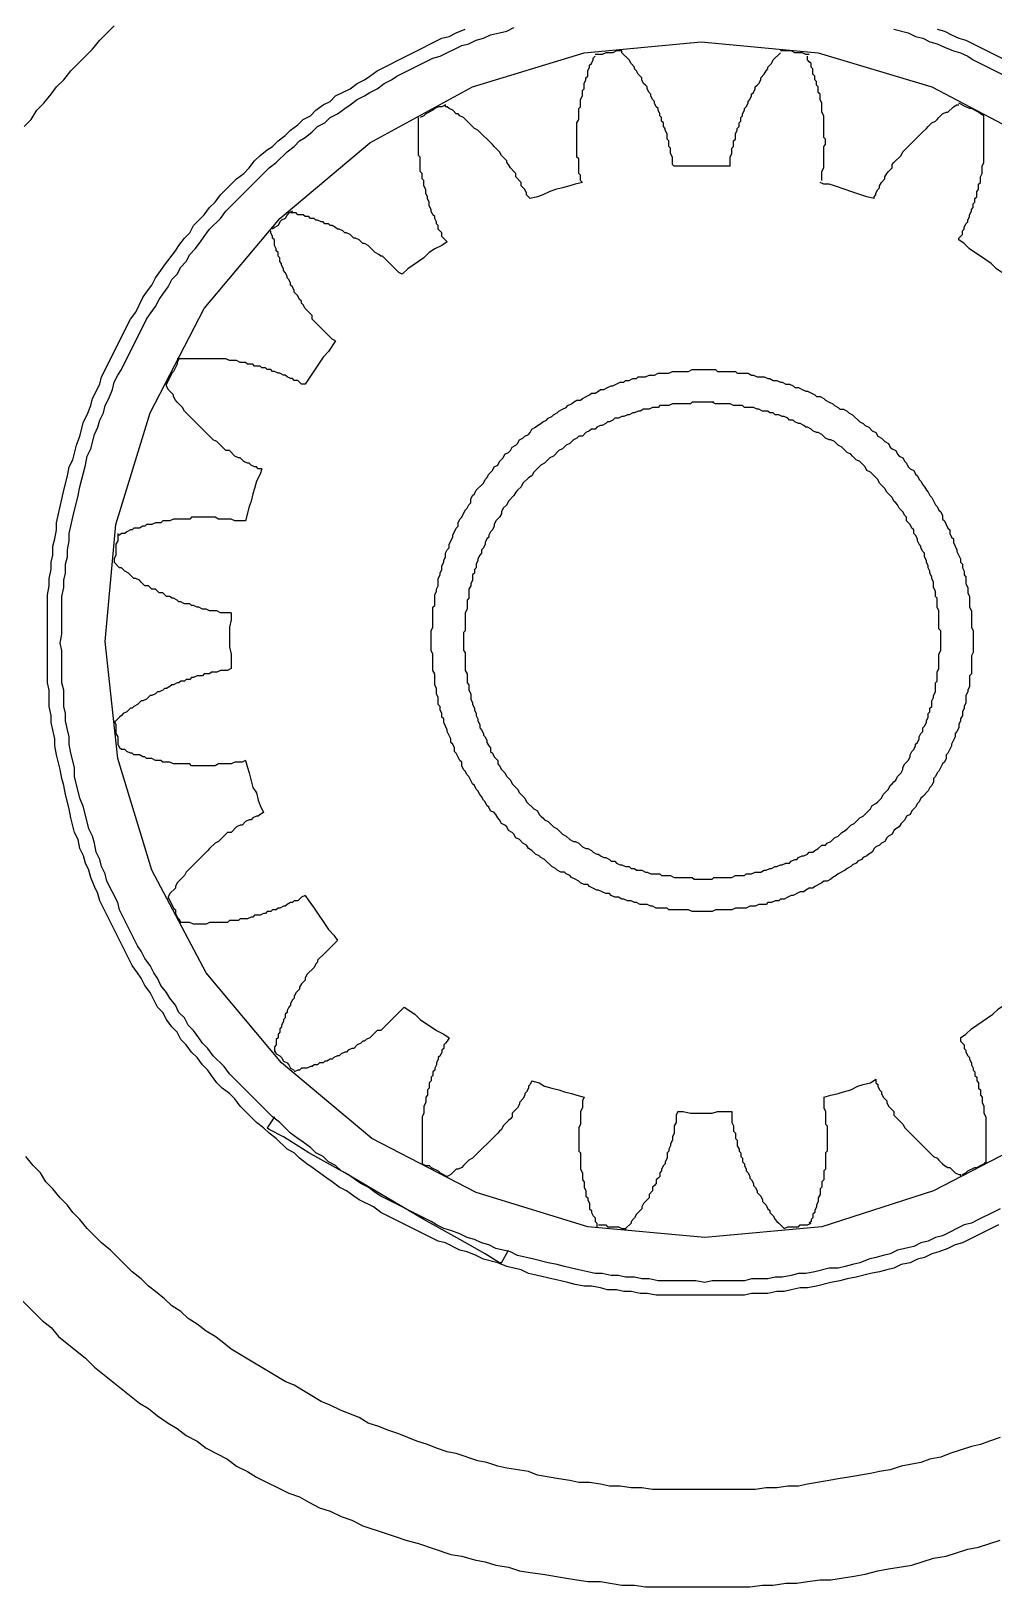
# Model space of a CAD drawing. Header units: inches. Extents: x 0 to 11, y 0.3 to 17.
# Drawn here: x 3.325 to 3.77, y 6.133 to 6.852 of the extents above; entities that cross this region are included whole.
import ezdxf

# ---------------------------------------------------------------- set-up
doc = ezdxf.new("R2010")
doc.units = ezdxf.units.IN
doc.header["$MEASUREMENT"] = 0
doc.layers.add('Layer 1', color=7, linetype='Continuous')

msp = doc.modelspace()

# ---------------------------------------------------------------- linework, layer by layer
at = {"layer": 'Layer 1', "color": 7, "lineweight": 25, "true_color": 0xffffff}
for points in [[(3.32167, 6.80834), (3.325, 6.81167), (3.3275, 6.81584), (3.33083, 6.81917), (3.33417, 6.82334), (3.33667, 6.82666), (3.34, 6.83), (3.34334, 6.83416), (3.35333, 6.84417), (3.35667, 6.84833), (3.36334, 6.85499)], [(3.7725, 6.29999), (3.75583, 6.29167), (3.7525, 6.29084), (3.74917, 6.28917), (3.745, 6.2875), (3.74167, 6.28666), (3.73834, 6.28499), (3.735, 6.28417), (3.73167, 6.2825), (3.7275, 6.28167), (3.72417, 6.28), (3.72083, 6.27916), (3.7175, 6.27833), (3.71333, 6.27751), (3.70667, 6.27584), (3.7025, 6.275), (3.69916, 6.27417), (3.695, 6.27333), (3.68833, 6.27166), (3.68416, 6.27083), (3.68083, 6.27083), (3.67667, 6.27001), (3.67333, 6.26917), (3.67, 6.26917), (3.66583, 6.26834), (3.65833, 6.26834), (3.655, 6.2675), (3.61417, 6.2675), (3.61, 6.26834), (3.60667, 6.26834), (3.6025, 6.26917), (3.59917, 6.26917), (3.59583, 6.27001), (3.59167, 6.27001), (3.58833, 6.27083), (3.58417, 6.27166), (3.58083, 6.27166), (3.57667, 6.2725), (3.57333, 6.27333), (3.57, 6.27417), (3.56584, 6.275), (3.55916, 6.27667), (3.555, 6.27751), (3.55167, 6.27916), (3.54833, 6.28), (3.545, 6.28083), (3.54083, 6.2825), (3.53417, 6.28417), (3.53084, 6.28583), (3.52667, 6.2875), (3.52334, 6.28833), (3.51667, 6.29167), (3.51333, 6.29249), (3.48667, 6.30583), (3.48333, 6.30834), (3.47666, 6.31167), (3.47417, 6.31333), (3.47083, 6.31584), (3.4675, 6.3175), (3.46417, 6.32), (3.46167, 6.32167), (3.455, 6.32666), (3.4525, 6.32833), (3.44916, 6.33084), (3.44667, 6.33333), (3.44333, 6.335), (3.43833, 6.34001), (3.435, 6.3425), (3.4325, 6.345), (3.42917, 6.34749), (3.42166, 6.35499), (3.41917, 6.35833), (3.41667, 6.36084), (3.41333, 6.36334), (3.41083, 6.36583), (3.40833, 6.36917), (3.40666, 6.37166), (3.40417, 6.37417), (3.40167, 6.3775), (3.39917, 6.38), (3.39667, 6.38333), (3.39417, 6.38584), (3.3925, 6.38916), (3.39, 6.39167), (3.3875, 6.39501), (3.38583, 6.39833), (3.38333, 6.40084), (3.38, 6.4075), (3.3775, 6.41083), (3.37583, 6.41417), (3.37417, 6.41667), (3.37166, 6.42), (3.35667, 6.45001), (3.35583, 6.45333), (3.35417, 6.45667), (3.3525, 6.46083), (3.35166, 6.46417), (3.35, 6.4675), (3.34917, 6.47084), (3.3475, 6.47416), (3.34667, 6.47834), (3.345, 6.48166), (3.34334, 6.48834), (3.3425, 6.4925), (3.34083, 6.49917), (3.34, 6.50334), (3.33917, 6.50667), (3.33833, 6.51084), (3.33667, 6.5175), (3.33584, 6.52166), (3.33584, 6.525), (3.335, 6.52916), (3.33417, 6.5325), (3.33417, 6.53583), (3.33333, 6.54), (3.33333, 6.5475), (3.3325, 6.55084), (3.3325, 6.59166), (3.33333, 6.59584), (3.33333, 6.59916), (3.33417, 6.60334), (3.33417, 6.60666), (3.335, 6.61), (3.335, 6.61416), (3.33584, 6.6175), (3.33667, 6.62166), (3.33667, 6.625), (3.3375, 6.62916), (3.33917, 6.63584), (3.34, 6.64), (3.34167, 6.64666), (3.3425, 6.65084), (3.34416, 6.65416), (3.34583, 6.66083), (3.3475, 6.665), (3.34917, 6.67167), (3.35083, 6.67499), (3.3525, 6.67917), (3.35333, 6.6825), (3.35667, 6.68917), (3.3575, 6.6925), (3.37084, 6.71917), (3.37333, 6.72249), (3.37667, 6.72917), (3.37834, 6.73166), (3.38083, 6.735), (3.3825, 6.73834), (3.385, 6.74167), (3.38666, 6.74417), (3.39167, 6.75083), (3.39333, 6.75334), (3.39583, 6.75667), (3.39834, 6.75917), (3.4, 6.76251), (3.405, 6.7675), (3.4075, 6.77083), (3.41, 6.77333), (3.4125, 6.77667), (3.42, 6.78417), (3.42333, 6.78666), (3.42584, 6.78917), (3.42833, 6.79249), (3.43083, 6.795), (3.43416, 6.7975), (3.43667, 6.79917), (3.43917, 6.80166), (3.4425, 6.80417), (3.445, 6.80667), (3.44833, 6.80916), (3.45083, 6.81167), (3.45417, 6.81333), (3.45667, 6.81584), (3.46, 6.81833), (3.46333, 6.82), (3.46583, 6.8225), (3.4725, 6.82583), (3.47583, 6.82833), (3.47917, 6.83), (3.48167, 6.83167), (3.485, 6.83416), (3.515, 6.84916), (3.51833, 6.85), (3.52167, 6.85167), (3.52583, 6.85334)], [(3.77334, 6.3075), (3.77, 6.30583), (3.76333, 6.3025), (3.76, 6.30084), (3.75667, 6.29999), (3.74666, 6.295), (3.74333, 6.29416), (3.74, 6.29249), (3.73667, 6.29167), (3.73333, 6.29), (3.72917, 6.28917), (3.72583, 6.28833), (3.7225, 6.28666), (3.71916, 6.28583), (3.71583, 6.28499), (3.7125, 6.28417), (3.70833, 6.2825), (3.705, 6.28167), (3.70167, 6.28083), (3.69833, 6.28), (3.69417, 6.28), (3.6875, 6.27833), (3.68334, 6.27751), (3.68, 6.27751), (3.67667, 6.27667), (3.6725, 6.27584), (3.66917, 6.27584), (3.66583, 6.275), (3.65833, 6.275), (3.655, 6.27417), (3.64, 6.27417), (3.63666, 6.27333), (3.6325, 6.27417), (3.615, 6.27417), (3.61083, 6.275), (3.6075, 6.275), (3.60417, 6.27584), (3.6, 6.27584), (3.59667, 6.27667), (3.59334, 6.27667), (3.58917, 6.27751), (3.58584, 6.27751), (3.5825, 6.27833), (3.57834, 6.27916), (3.575, 6.28), (3.57167, 6.28083), (3.56833, 6.28167), (3.56417, 6.2825), (3.5575, 6.28417), (3.55417, 6.28499), (3.55, 6.28583), (3.54666, 6.2875), (3.54, 6.28917), (3.53667, 6.29084), (3.53333, 6.29167), (3.53, 6.29333), (3.52667, 6.29416), (3.52334, 6.29583), (3.51917, 6.2975), (3.51584, 6.29834), (3.5125, 6.29999), (3.51, 6.30166), (3.48667, 6.31333), (3.48416, 6.315), (3.48083, 6.3175), (3.4775, 6.31917), (3.475, 6.32083), (3.47167, 6.32334), (3.46834, 6.32501), (3.46583, 6.3275), (3.4625, 6.32917), (3.46, 6.33167), (3.45667, 6.33333), (3.45417, 6.33583), (3.45083, 6.33834), (3.44833, 6.34001), (3.445, 6.3425), (3.44, 6.34749), (3.43667, 6.35), (3.41667, 6.37), (3.41416, 6.37333), (3.40917, 6.37834), (3.40666, 6.38167), (3.40417, 6.38417), (3.4025, 6.38666), (3.4, 6.39), (3.3975, 6.3925), (3.39583, 6.39583), (3.39333, 6.39833), (3.39167, 6.40167), (3.38917, 6.405), (3.3875, 6.4075), (3.385, 6.41083), (3.38333, 6.41417), (3.38167, 6.41667), (3.38, 6.42), (3.3775, 6.42334), (3.37583, 6.42666), (3.37417, 6.42917), (3.36583, 6.44583), (3.365, 6.44916), (3.36, 6.45916), (3.35916, 6.4625), (3.3575, 6.46583), (3.35667, 6.46917), (3.355, 6.47249), (3.35417, 6.47667), (3.35333, 6.47999), (3.35166, 6.48333), (3.34917, 6.49333), (3.3475, 6.4975), (3.345, 6.5075), (3.345, 6.51166), (3.34334, 6.51834), (3.3425, 6.5225), (3.3425, 6.52584), (3.34167, 6.52916), (3.34083, 6.53334), (3.34083, 6.53666), (3.34, 6.54), (3.34, 6.5475), (3.33917, 6.55084), (3.33917, 6.56584), (3.33833, 6.56917), (3.33917, 6.57334), (3.33917, 6.59083), (3.34, 6.595), (3.34, 6.59833), (3.34083, 6.60167), (3.34083, 6.60583), (3.34167, 6.60917), (3.34167, 6.61249), (3.3425, 6.61667), (3.3425, 6.62), (3.34334, 6.62333), (3.34416, 6.6275), (3.34667, 6.63751), (3.3475, 6.64167), (3.35, 6.65167), (3.35083, 6.65583), (3.3525, 6.65917), (3.35417, 6.66584), (3.35583, 6.66916), (3.35667, 6.6725), (3.35833, 6.67584), (3.35916, 6.67917), (3.36083, 6.6825), (3.3625, 6.68667), (3.36334, 6.69), (3.365, 6.69333), (3.36667, 6.69583), (3.37834, 6.71917), (3.38, 6.72167), (3.3825, 6.725), (3.38417, 6.72834), (3.38583, 6.73083), (3.38833, 6.73417), (3.39, 6.73749), (3.3925, 6.74), (3.39417, 6.74333), (3.39667, 6.74584), (3.39834, 6.74917), (3.40083, 6.75167), (3.40333, 6.755), (3.405, 6.7575), (3.4075, 6.76084), (3.4125, 6.76583), (3.415, 6.76917), (3.435, 6.78917), (3.43833, 6.79167), (3.44333, 6.79667), (3.44667, 6.79917), (3.44916, 6.80166), (3.45167, 6.80333), (3.455, 6.80583), (3.4575, 6.80834), (3.46084, 6.81), (3.46333, 6.8125), (3.46667, 6.81417), (3.47, 6.81666), (3.4725, 6.81833), (3.47583, 6.82083), (3.47917, 6.8225), (3.48167, 6.82416), (3.485, 6.82583), (3.48834, 6.82833), (3.49167, 6.83), (3.49417, 6.83167), (3.51083, 6.84001), (3.51417, 6.84083), (3.52417, 6.84584), (3.5275, 6.84667), (3.53084, 6.84833), (3.53417, 6.84916), (3.5375, 6.85083), (3.54167, 6.85167), (3.545, 6.8525), (3.54833, 6.85417)], [(3.35916, 6.57), (3.36417, 6.62417), (3.38, 6.67584), (3.405, 6.72416), (3.44, 6.76583), (3.48167, 6.80084), (3.52917, 6.82666), (3.58083, 6.8425), (3.635, 6.84749), (3.68917, 6.8425), (3.74167, 6.82666), (3.78916, 6.80166)], [(3.72417, 6.85334), (3.73083, 6.85167), (3.73416, 6.85), (3.7375, 6.84916), (3.74083, 6.84749), (3.74417, 6.84667), (3.7475, 6.845), (3.75167, 6.84333), (3.755, 6.8425), (3.75833, 6.84083), (3.76083, 6.83917), (3.76417, 6.8375), (3.78417, 6.8275)], [(3.74417, 6.85334), (3.7475, 6.8525), (3.75083, 6.85083), (3.75416, 6.84916), (3.7575, 6.84833), (3.77417, 6.84001)], [(3.58, 6.7825), (3.57917, 6.78334), (3.57917, 6.78583), (3.57834, 6.78666), (3.57834, 6.79333), (3.5775, 6.79416), (3.5775, 6.81), (3.57834, 6.81167), (3.57834, 6.81666), (3.57917, 6.8175), (3.57917, 6.82083), (3.58, 6.8225), (3.58, 6.82501), (3.58083, 6.82583), (3.58083, 6.82833), (3.58167, 6.83), (3.58167, 6.83084), (3.5825, 6.83167), (3.5825, 6.83416), (3.58333, 6.83583), (3.58333, 6.83667), (3.58417, 6.8375), (3.585, 6.83917), (3.585, 6.84001), (3.58584, 6.84083)], [(3.59833, 6.84333), (3.59583, 6.84333), (3.59416, 6.8425), (3.59083, 6.8425), (3.58917, 6.84166), (3.58584, 6.84166)], [(3.6225, 6.79), (3.62166, 6.79084), (3.62166, 6.79416), (3.62084, 6.79583), (3.62084, 6.79834), (3.62, 6.79917), (3.62, 6.80166), (3.61917, 6.8025), (3.61917, 6.805), (3.61833, 6.80667), (3.61833, 6.8075), (3.6175, 6.80834), (3.6175, 6.81), (3.61667, 6.81083), (3.61667, 6.8125), (3.61583, 6.81333), (3.61583, 6.81417), (3.615, 6.81584), (3.615, 6.81666), (3.61417, 6.8175), (3.61334, 6.81917), (3.61334, 6.82), (3.6125, 6.82083), (3.61167, 6.8225), (3.61167, 6.82334), (3.61083, 6.82416), (3.61, 6.82583), (3.61, 6.82666), (3.60916, 6.8275), (3.60833, 6.82833), (3.6075, 6.83), (3.6075, 6.83084), (3.60583, 6.83251), (3.605, 6.83416), (3.60417, 6.835), (3.60417, 6.83583), (3.6025, 6.8375), (3.60166, 6.83917), (3.59833, 6.8425), (3.59833, 6.84333)], [(3.64834, 6.79), (3.64834, 6.79416), (3.64917, 6.79583), (3.64917, 6.79834), (3.65, 6.79917), (3.65, 6.80166), (3.65083, 6.8025), (3.65083, 6.805), (3.65167, 6.80667), (3.65167, 6.8075), (3.6525, 6.80834), (3.6525, 6.81), (3.65333, 6.81083), (3.65333, 6.8125), (3.65417, 6.81333), (3.65417, 6.81417), (3.655, 6.81584), (3.655, 6.81666), (3.65584, 6.8175), (3.65666, 6.81917), (3.65666, 6.82), (3.6575, 6.82083), (3.65833, 6.8225), (3.65833, 6.82334), (3.65917, 6.82416), (3.66, 6.82583), (3.66, 6.82666), (3.66083, 6.8275), (3.66167, 6.82833), (3.6625, 6.83), (3.6625, 6.83084), (3.66416, 6.83251), (3.665, 6.83416), (3.66583, 6.835), (3.66583, 6.83583), (3.6675, 6.8375), (3.66833, 6.83917), (3.67166, 6.8425)], [(3.685, 6.84166), (3.68334, 6.84166), (3.68167, 6.8425), (3.67833, 6.8425), (3.67667, 6.84333), (3.67166, 6.84333)], [(3.69084, 6.78334), (3.69084, 6.7875), (3.69166, 6.78917), (3.69166, 6.79917), (3.6925, 6.79999), (3.6925, 6.8025), (3.69166, 6.80333), (3.69166, 6.81333), (3.69084, 6.815), (3.69084, 6.81917), (3.69, 6.82083), (3.69, 6.82334), (3.68917, 6.82416), (3.68917, 6.82666), (3.68833, 6.8275), (3.68833, 6.82917), (3.6875, 6.83), (3.6875, 6.83167), (3.68667, 6.83251), (3.68667, 6.835), (3.68583, 6.83583), (3.68583, 6.8375), (3.685, 6.83834), (3.68416, 6.83917), (3.68416, 6.84083)], [(3.76584, 6.81333), (3.76417, 6.81417), (3.76333, 6.815), (3.76, 6.81666), (3.75917, 6.81666), (3.7575, 6.8175), (3.75416, 6.81917)], [(3.5175, 6.755), (3.515, 6.7575), (3.515, 6.75917), (3.51333, 6.76084), (3.51333, 6.76251), (3.5125, 6.76333), (3.5125, 6.76416), (3.51166, 6.76583), (3.51166, 6.76667), (3.51083, 6.7675), (3.51, 6.76917), (3.51, 6.77001), (3.50917, 6.77166), (3.50917, 6.77333), (3.50833, 6.775), (3.50833, 6.77584), (3.5075, 6.77751), (3.5075, 6.77916), (3.50667, 6.78083), (3.50667, 6.78334), (3.50583, 6.78417), (3.50583, 6.78666), (3.505, 6.7875), (3.505, 6.79416), (3.50416, 6.795), (3.50416, 6.8125)], [(3.51667, 6.81833), (3.515, 6.8175), (3.51333, 6.8175), (3.51166, 6.81666), (3.51083, 6.81584), (3.5075, 6.81417), (3.50667, 6.81333), (3.505, 6.8125)], [(3.55583, 6.775), (3.55417, 6.77667), (3.55417, 6.77751), (3.55333, 6.77916), (3.55167, 6.78083), (3.55167, 6.7825), (3.54917, 6.78499), (3.54917, 6.78666), (3.54833, 6.7875), (3.54666, 6.78917), (3.54583, 6.79084), (3.545, 6.79167), (3.545, 6.79249), (3.5425, 6.795), (3.54167, 6.79667), (3.53916, 6.79917), (3.53833, 6.79999), (3.53166, 6.80667), (3.53, 6.8075), (3.52917, 6.80834), (3.525, 6.8125), (3.52334, 6.81333), (3.5225, 6.81417), (3.52167, 6.81417), (3.52, 6.81584), (3.51833, 6.81666), (3.5175, 6.8175), (3.51667, 6.8175), (3.51667, 6.81833)], [(3.715, 6.775), (3.715, 6.77584), (3.71583, 6.77667), (3.71583, 6.77751), (3.71667, 6.77916), (3.7175, 6.78), (3.7175, 6.78083), (3.71834, 6.7825), (3.72, 6.78417), (3.72, 6.78499), (3.72083, 6.78666), (3.72167, 6.7875), (3.72333, 6.78917), (3.72333, 6.79084), (3.72417, 6.79167), (3.7275, 6.795), (3.72833, 6.79667), (3.73083, 6.79917), (3.73167, 6.79999), (3.73667, 6.805), (3.7375, 6.80583), (3.73917, 6.8075), (3.74, 6.80834), (3.74167, 6.81), (3.74333, 6.81083), (3.74417, 6.81167), (3.745, 6.8125), (3.74666, 6.81417), (3.74833, 6.815), (3.74917, 6.815), (3.75167, 6.8175), (3.75334, 6.81833), (3.75416, 6.81833)], [(3.75416, 6.75583), (3.75416, 6.75667), (3.755, 6.7575), (3.75583, 6.75833), (3.75583, 6.76), (3.75667, 6.76084), (3.75667, 6.76166), (3.7575, 6.76333), (3.75833, 6.76416), (3.75833, 6.765), (3.75917, 6.76667), (3.75917, 6.7675), (3.76, 6.76917), (3.76, 6.77001), (3.76083, 6.77083), (3.76083, 6.7725), (3.76166, 6.77333), (3.76166, 6.775), (3.7625, 6.77584), (3.7625, 6.77833), (3.76333, 6.77916), (3.76333, 6.78167), (3.76417, 6.7825), (3.76417, 6.78499), (3.765, 6.78666), (3.765, 6.79), (3.76584, 6.79167), (3.76584, 6.81333)], [(3.64834, 6.79), (3.6225, 6.79)], [(3.58, 6.7825), (3.57667, 6.78167), (3.57416, 6.78083), (3.57083, 6.78), (3.5675, 6.77916), (3.565, 6.77833), (3.56167, 6.77667), (3.55916, 6.77584), (3.55583, 6.775)], [(3.715, 6.775), (3.71167, 6.77584), (3.70417, 6.77833), (3.70167, 6.77916), (3.69667, 6.78083), (3.69417, 6.78167), (3.69166, 6.78167), (3.69, 6.7825)], [(3.44583, 6.76917), (3.44417, 6.76834), (3.44333, 6.7675), (3.4425, 6.76583), (3.44084, 6.765), (3.44, 6.76416), (3.43917, 6.76251), (3.4375, 6.76166), (3.43667, 6.76084)], [(3.49666, 6.74), (3.495, 6.74083), (3.49083, 6.745), (3.49, 6.74584), (3.4875, 6.74833), (3.48667, 6.74833), (3.48583, 6.74917), (3.48416, 6.75), (3.48083, 6.75334), (3.47917, 6.75416), (3.47833, 6.75416), (3.47666, 6.75583), (3.475, 6.75667), (3.47417, 6.75667), (3.4725, 6.75833), (3.47083, 6.75917), (3.47, 6.75917), (3.46916, 6.76), (3.4675, 6.76084), (3.46667, 6.76084), (3.46583, 6.76166), (3.46417, 6.76251), (3.46333, 6.76251), (3.4625, 6.76333), (3.46084, 6.76333), (3.46, 6.76416), (3.45917, 6.76416), (3.4575, 6.765), (3.45667, 6.765), (3.45583, 6.76583), (3.45417, 6.76583), (3.45334, 6.76667), (3.45167, 6.76667), (3.45083, 6.7675), (3.44833, 6.7675), (3.4475, 6.76834), (3.445, 6.76834)], [(3.46583, 6.70916), (3.46417, 6.71), (3.45667, 6.7175), (3.45583, 6.71833), (3.455, 6.71917), (3.455, 6.72084), (3.45167, 6.72416), (3.45083, 6.72583), (3.45, 6.72667), (3.45, 6.7275), (3.44916, 6.72834), (3.44833, 6.72999), (3.44667, 6.73166), (3.44667, 6.7325), (3.44583, 6.73417), (3.445, 6.735), (3.445, 6.73584), (3.44417, 6.73749), (3.44333, 6.73834), (3.44333, 6.73916), (3.4425, 6.74083), (3.44166, 6.74167), (3.44166, 6.7425), (3.44084, 6.74417), (3.44084, 6.745), (3.44, 6.74584), (3.44, 6.7475), (3.43917, 6.74833), (3.43917, 6.75), (3.43833, 6.75083), (3.43833, 6.75167), (3.4375, 6.75334), (3.4375, 6.75583), (3.43667, 6.75667), (3.43667, 6.7575), (3.43583, 6.75917), (3.43583, 6.76)], [(3.5175, 6.755), (3.515, 6.75334), (3.51166, 6.75167), (3.50917, 6.75), (3.50667, 6.7475), (3.49917, 6.7425), (3.49666, 6.74)], [(3.77417, 6.74083), (3.77167, 6.7425), (3.76917, 6.745), (3.76667, 6.74666), (3.75917, 6.75167), (3.75667, 6.75416), (3.75416, 6.75583)], [(3.46583, 6.70916), (3.4625, 6.70417), (3.46, 6.70166), (3.45167, 6.68917)], [(3.39333, 6.70083), (3.3925, 6.69916), (3.3925, 6.69834), (3.39084, 6.695), (3.39, 6.69417), (3.3875, 6.68917)], [(3.45167, 6.68917), (3.45, 6.68917), (3.44833, 6.69084), (3.44667, 6.69084), (3.44583, 6.69166), (3.445, 6.69166), (3.44333, 6.6925), (3.4425, 6.69333), (3.44166, 6.69333), (3.44, 6.69417), (3.43917, 6.69417), (3.4375, 6.695), (3.43667, 6.695), (3.43583, 6.69583), (3.43416, 6.69583), (3.43334, 6.69667), (3.43167, 6.69667), (3.43083, 6.6975), (3.42833, 6.6975), (3.4275, 6.69834), (3.425, 6.69834), (3.42417, 6.69916), (3.42166, 6.69916), (3.42, 6.70001), (3.41667, 6.70001), (3.415, 6.70083), (3.3925, 6.70083)], [(3.43167, 6.65), (3.43, 6.65), (3.42917, 6.65084), (3.42833, 6.65084), (3.42667, 6.65167), (3.42584, 6.65251), (3.425, 6.65251), (3.42333, 6.65333), (3.42166, 6.655), (3.42083, 6.655), (3.41917, 6.65583), (3.41667, 6.65834), (3.415, 6.65834), (3.41083, 6.6625), (3.40917, 6.66333), (3.39667, 6.67584), (3.39583, 6.67666), (3.395, 6.67833), (3.3925, 6.68083), (3.39167, 6.68167), (3.39084, 6.68334), (3.39084, 6.68416), (3.38833, 6.68667), (3.3875, 6.68833), (3.3875, 6.68917)], [(3.64167, 6.69583), (3.6425, 6.695), (3.65083, 6.695), (3.65167, 6.69417), (3.65666, 6.69417), (3.65833, 6.69333), (3.65917, 6.69333), (3.66083, 6.6925), (3.66416, 6.6925), (3.66583, 6.69166), (3.66667, 6.69166), (3.66833, 6.69084), (3.67, 6.69084), (3.67166, 6.69), (3.6725, 6.69), (3.67417, 6.68917), (3.67584, 6.68917), (3.6775, 6.68833), (3.67833, 6.6875), (3.68, 6.6875), (3.68167, 6.68667), (3.68334, 6.68583), (3.68416, 6.68583), (3.6875, 6.68416), (3.68833, 6.68334), (3.69, 6.68334), (3.69166, 6.6825), (3.6925, 6.68167), (3.69417, 6.68083), (3.69583, 6.68), (3.69667, 6.67917), (3.69833, 6.67833), (3.69916, 6.6775), (3.70083, 6.6775), (3.7025, 6.67666), (3.70334, 6.67584), (3.705, 6.67499), (3.70833, 6.67167), (3.71, 6.67083), (3.71084, 6.67), (3.7125, 6.66916), (3.71417, 6.66749), (3.71583, 6.66667), (3.71667, 6.665), (3.71834, 6.66417), (3.72, 6.6625), (3.72167, 6.66166), (3.7225, 6.65999), (3.72333, 6.65917), (3.725, 6.65834), (3.72583, 6.65667), (3.72666, 6.65583), (3.72833, 6.655), (3.72917, 6.65333), (3.73, 6.65251), (3.73083, 6.65084), (3.73167, 6.65), (3.73333, 6.64917), (3.73416, 6.6475), (3.735, 6.64666), (3.73583, 6.64501), (3.73667, 6.64417), (3.7375, 6.6425), (3.73834, 6.64167), (3.73917, 6.64), (3.74, 6.63916), (3.74083, 6.63751), (3.74167, 6.63666), (3.74333, 6.63333), (3.74417, 6.6325), (3.745, 6.63083), (3.74584, 6.63), (3.74666, 6.62834), (3.74666, 6.62667), (3.7475, 6.62583), (3.74917, 6.6225), (3.75, 6.62166), (3.75, 6.62), (3.75083, 6.61833), (3.75167, 6.6175), (3.75167, 6.61583), (3.75334, 6.61249), (3.75334, 6.61167), (3.755, 6.60833), (3.755, 6.60666), (3.75583, 6.60583), (3.75583, 6.60417), (3.75667, 6.6025), (3.75667, 6.60083), (3.7575, 6.6), (3.7575, 6.59667), (3.75833, 6.595), (3.75833, 6.5925), (3.75917, 6.59083), (3.75917, 6.58583), (3.76, 6.58416), (3.76, 6.57666), (3.76083, 6.57501), (3.76083, 6.565), (3.76, 6.56333), (3.76, 6.555), (3.75917, 6.55417), (3.75917, 6.54917), (3.75833, 6.5475), (3.75833, 6.54667), (3.7575, 6.545), (3.7575, 6.54167), (3.75667, 6.54), (3.75667, 6.53917), (3.75583, 6.5375), (3.75583, 6.53583), (3.755, 6.53417), (3.755, 6.53334), (3.75416, 6.53167), (3.75416, 6.53), (3.75334, 6.52833), (3.7525, 6.52751), (3.7525, 6.52584), (3.75083, 6.5225), (3.75083, 6.52166), (3.74917, 6.51834), (3.74833, 6.5175), (3.74833, 6.51583), (3.7475, 6.51416), (3.74666, 6.51333), (3.745, 6.51), (3.74417, 6.50917), (3.74333, 6.5075), (3.7425, 6.50667), (3.7425, 6.505), (3.74167, 6.50334), (3.74083, 6.5025), (3.74, 6.50083), (3.7375, 6.49833), (3.73667, 6.4975), (3.73583, 6.49584), (3.735, 6.495), (3.73416, 6.49333), (3.7325, 6.49167), (3.73167, 6.49), (3.73, 6.48916), (3.72917, 6.48749), (3.7275, 6.48584), (3.72666, 6.48417), (3.725, 6.48333), (3.72417, 6.4825), (3.72333, 6.48083), (3.72167, 6.47999), (3.72083, 6.47917), (3.72, 6.4775), (3.71834, 6.47667), (3.7175, 6.47583), (3.71583, 6.475), (3.715, 6.47416), (3.71417, 6.47249), (3.7125, 6.47167), (3.71167, 6.47084), (3.71, 6.47), (3.70917, 6.46917), (3.7075, 6.46833), (3.70667, 6.4675), (3.705, 6.46666), (3.70417, 6.46583), (3.7025, 6.46501), (3.70167, 6.46417), (3.69833, 6.4625), (3.6975, 6.46167), (3.69583, 6.46083), (3.695, 6.46), (3.69333, 6.45916), (3.69166, 6.45916), (3.69084, 6.45833), (3.6875, 6.45667), (3.68667, 6.45584), (3.685, 6.45584), (3.68334, 6.455), (3.6825, 6.45417), (3.68083, 6.45417), (3.67917, 6.45333), (3.6775, 6.4525), (3.67667, 6.4525), (3.675, 6.45166), (3.67333, 6.45083), (3.67166, 6.45083), (3.67083, 6.45001), (3.66917, 6.45001), (3.6675, 6.44916), (3.66583, 6.44916), (3.665, 6.44834), (3.66167, 6.44834), (3.66, 6.4475), (3.6575, 6.4475), (3.65584, 6.44667), (3.65083, 6.44667), (3.64917, 6.44583), (3.64167, 6.44583), (3.64, 6.445), (3.63083, 6.445), (3.62916, 6.44583), (3.62, 6.44583), (3.61917, 6.44667), (3.61417, 6.44667), (3.6125, 6.4475), (3.61167, 6.4475), (3.61, 6.44834), (3.60667, 6.44834), (3.605, 6.44916), (3.60417, 6.44916), (3.6025, 6.45001), (3.60083, 6.45001), (3.59917, 6.45083), (3.59833, 6.45083), (3.59667, 6.45166), (3.595, 6.45166), (3.59334, 6.4525), (3.5925, 6.45333), (3.59083, 6.45333), (3.5875, 6.455), (3.58667, 6.455), (3.58333, 6.45667), (3.5825, 6.45751), (3.58083, 6.45751), (3.57917, 6.45833), (3.57834, 6.45916), (3.57667, 6.46), (3.575, 6.46083), (3.57416, 6.46167), (3.5725, 6.4625), (3.57167, 6.46334), (3.57, 6.46334), (3.56833, 6.46417), (3.5675, 6.46501), (3.56584, 6.46583), (3.5625, 6.46917), (3.56083, 6.47), (3.56, 6.47084), (3.55834, 6.47167), (3.55667, 6.47333), (3.555, 6.47416), (3.55417, 6.47583), (3.5525, 6.47667), (3.55084, 6.47834), (3.54917, 6.47917), (3.54833, 6.48083), (3.5475, 6.48166), (3.54583, 6.4825), (3.545, 6.48417), (3.54417, 6.485), (3.5425, 6.48584), (3.54167, 6.48749), (3.54083, 6.48834), (3.54, 6.49), (3.53916, 6.49083), (3.5375, 6.49167), (3.53667, 6.49333), (3.53583, 6.49417), (3.535, 6.49584), (3.53417, 6.49666), (3.53333, 6.49833), (3.5325, 6.49917), (3.53166, 6.50083), (3.53084, 6.50167), (3.53, 6.50334), (3.52917, 6.50416), (3.5275, 6.5075), (3.52667, 6.50833), (3.52583, 6.51), (3.525, 6.51084), (3.52417, 6.51251), (3.52417, 6.51416), (3.52334, 6.515), (3.52167, 6.51834), (3.52083, 6.51917), (3.52083, 6.52083), (3.52, 6.5225), (3.51917, 6.52333), (3.51917, 6.525), (3.5175, 6.52833), (3.5175, 6.52916), (3.51584, 6.5325), (3.51584, 6.53417), (3.515, 6.53499), (3.515, 6.53666), (3.51417, 6.53833), (3.51417, 6.54), (3.51333, 6.54084), (3.51333, 6.54416), (3.5125, 6.54583), (3.5125, 6.54834), (3.51166, 6.54999), (3.51166, 6.555), (3.51083, 6.55667), (3.51083, 6.56417), (3.51, 6.56584), (3.51, 6.57501), (3.51083, 6.57666), (3.51083, 6.58583), (3.51166, 6.58667), (3.51166, 6.59166), (3.5125, 6.59333), (3.5125, 6.59417), (3.51333, 6.59584), (3.51333, 6.59916), (3.51417, 6.60083), (3.51417, 6.60167), (3.515, 6.60334), (3.515, 6.60499), (3.51584, 6.60666), (3.51584, 6.6075), (3.51667, 6.60917), (3.51667, 6.61084), (3.5175, 6.61249), (3.51833, 6.61334), (3.51833, 6.615), (3.52, 6.61833), (3.52, 6.61917), (3.52167, 6.6225), (3.5225, 6.62333), (3.5225, 6.625), (3.52334, 6.62667), (3.52417, 6.6275), (3.52583, 6.63083), (3.52667, 6.63167), (3.5275, 6.63333), (3.52833, 6.63417), (3.52833, 6.63584), (3.52917, 6.63751), (3.53, 6.63833), (3.53084, 6.64), (3.53417, 6.64334), (3.535, 6.64501), (3.53583, 6.64583), (3.53667, 6.6475), (3.53833, 6.64917), (3.53916, 6.65084), (3.54083, 6.65167), (3.54167, 6.65333), (3.54333, 6.655), (3.54417, 6.65667), (3.54583, 6.6575), (3.54666, 6.65834), (3.5475, 6.65999), (3.54917, 6.66083), (3.55, 6.66166), (3.55084, 6.66333), (3.5525, 6.66417), (3.55333, 6.665), (3.555, 6.66584), (3.55583, 6.66667), (3.55667, 6.66833), (3.55834, 6.66916), (3.55916, 6.67), (3.56083, 6.67083), (3.56167, 6.67167), (3.56333, 6.6725), (3.56417, 6.67334), (3.56584, 6.67417), (3.56666, 6.67499), (3.56833, 6.67584), (3.56917, 6.67666), (3.57083, 6.6775), (3.5725, 6.67833), (3.57333, 6.67917), (3.575, 6.68), (3.57583, 6.68083), (3.5775, 6.68167), (3.57917, 6.68167), (3.58, 6.6825), (3.58333, 6.68416), (3.58417, 6.685), (3.58584, 6.685), (3.5875, 6.68583), (3.58833, 6.68667), (3.59, 6.68667), (3.59167, 6.6875), (3.59334, 6.68833), (3.59416, 6.68833), (3.5975, 6.69), (3.59917, 6.69), (3.6, 6.69084), (3.60166, 6.69084), (3.60333, 6.69166), (3.605, 6.69166), (3.60583, 6.6925), (3.60916, 6.6925), (3.61083, 6.69333), (3.61334, 6.69333), (3.615, 6.69417), (3.62, 6.69417), (3.62166, 6.695), (3.62916, 6.695), (3.63083, 6.69583), (3.64167, 6.69583)], [(3.64084, 6.68083), (3.63083, 6.68083), (3.63, 6.68), (3.62166, 6.68), (3.62, 6.67917), (3.61583, 6.67917), (3.615, 6.67833), (3.6125, 6.67833), (3.61083, 6.6775), (3.60833, 6.6775), (3.60667, 6.67666), (3.60583, 6.67666), (3.60417, 6.67584), (3.60333, 6.67584), (3.60166, 6.67499), (3.60083, 6.67499), (3.59917, 6.67417), (3.59833, 6.67417), (3.59667, 6.67334), (3.595, 6.67334), (3.59416, 6.6725), (3.5925, 6.67167), (3.59167, 6.67167), (3.59083, 6.67083), (3.58917, 6.67), (3.58833, 6.67), (3.58667, 6.66916), (3.58584, 6.66833), (3.58417, 6.66833), (3.58333, 6.66749), (3.58167, 6.66667), (3.58, 6.665), (3.57834, 6.665), (3.5775, 6.66417), (3.57583, 6.66333), (3.57416, 6.66166), (3.5725, 6.66083), (3.57083, 6.65917), (3.56917, 6.65834), (3.56666, 6.65583), (3.565, 6.655), (3.5625, 6.65251), (3.56083, 6.65167), (3.5575, 6.64833), (3.55667, 6.64666), (3.555, 6.64583), (3.5525, 6.64334), (3.55167, 6.64167), (3.55, 6.64), (3.54917, 6.63916), (3.54833, 6.63751), (3.54583, 6.635), (3.545, 6.63333), (3.54333, 6.63167), (3.5425, 6.63), (3.5425, 6.62916), (3.54167, 6.6275), (3.54, 6.62583), (3.53916, 6.62417), (3.53916, 6.62333), (3.53833, 6.62166), (3.5375, 6.62084), (3.53667, 6.61917), (3.53667, 6.61833), (3.53583, 6.6175), (3.535, 6.61583), (3.535, 6.615), (3.53417, 6.61334), (3.53333, 6.61249), (3.53333, 6.61084), (3.5325, 6.61), (3.53166, 6.60833), (3.53166, 6.6075), (3.53084, 6.60583), (3.53084, 6.60417), (3.53, 6.60334), (3.53, 6.60167), (3.52917, 6.60083), (3.52917, 6.59833), (3.52833, 6.59667), (3.52833, 6.59584), (3.5275, 6.59417), (3.5275, 6.59001), (3.52667, 6.58917), (3.52667, 6.585), (3.52583, 6.58333), (3.52583, 6.57501), (3.525, 6.57416), (3.525, 6.56584), (3.52583, 6.565), (3.52583, 6.55667), (3.52667, 6.555), (3.52667, 6.55084), (3.5275, 6.54999), (3.5275, 6.5475), (3.52833, 6.54583), (3.52833, 6.54333), (3.52917, 6.54167), (3.52917, 6.54084), (3.53, 6.53917), (3.53, 6.53833), (3.53084, 6.53666), (3.53084, 6.53583), (3.53166, 6.53417), (3.53166, 6.53334), (3.5325, 6.53167), (3.5325, 6.53), (3.53333, 6.52916), (3.53417, 6.52751), (3.53417, 6.52667), (3.535, 6.52584), (3.53583, 6.52417), (3.53583, 6.52333), (3.53667, 6.52166), (3.5375, 6.52083), (3.5375, 6.51917), (3.53833, 6.51834), (3.53916, 6.51667), (3.54083, 6.515), (3.54083, 6.51333), (3.54167, 6.51251), (3.5425, 6.51084), (3.54333, 6.51), (3.54417, 6.50917), (3.545, 6.5075), (3.54666, 6.50583), (3.5475, 6.50416), (3.55, 6.50167), (3.55084, 6.5), (3.55333, 6.4975), (3.55417, 6.49584), (3.5575, 6.4925), (3.55916, 6.49167), (3.56, 6.49), (3.56083, 6.48916), (3.56167, 6.48834), (3.5625, 6.48749), (3.56417, 6.48667), (3.56666, 6.48417), (3.56833, 6.48333), (3.57083, 6.48083), (3.5725, 6.47999), (3.57416, 6.47834), (3.57583, 6.4775), (3.57667, 6.4775), (3.57834, 6.47667), (3.58, 6.475), (3.58167, 6.47416), (3.5825, 6.47416), (3.58417, 6.47333), (3.585, 6.47249), (3.58667, 6.47167), (3.5875, 6.47167), (3.58833, 6.47084), (3.59, 6.47), (3.59083, 6.47), (3.5925, 6.46917), (3.59334, 6.46833), (3.595, 6.46833), (3.59583, 6.4675), (3.5975, 6.46666), (3.59833, 6.46666), (3.6, 6.46583), (3.60166, 6.46583), (3.6025, 6.46501), (3.60417, 6.46501), (3.605, 6.46417), (3.6075, 6.46417), (3.60916, 6.46334), (3.61, 6.46334), (3.61167, 6.4625), (3.61583, 6.4625), (3.61667, 6.46167), (3.62084, 6.46167), (3.6225, 6.46083), (3.63083, 6.46083), (3.63167, 6.46), (3.64, 6.46), (3.64084, 6.46083), (3.64917, 6.46083), (3.65083, 6.46167), (3.655, 6.46167), (3.65584, 6.4625), (3.65833, 6.4625), (3.66, 6.46334), (3.6625, 6.46334), (3.66416, 6.46417), (3.665, 6.46417), (3.66667, 6.46501), (3.6675, 6.46501), (3.66917, 6.46583), (3.67, 6.46583), (3.67166, 6.46666), (3.6725, 6.46666), (3.67417, 6.4675), (3.67584, 6.4675), (3.67667, 6.46833), (3.67833, 6.46917), (3.67917, 6.46917), (3.68, 6.47), (3.68167, 6.47084), (3.6825, 6.47084), (3.68416, 6.47167), (3.685, 6.47249), (3.68667, 6.47249), (3.6875, 6.47333), (3.68917, 6.47416), (3.69084, 6.47583), (3.6925, 6.47583), (3.69333, 6.47667), (3.695, 6.4775), (3.69583, 6.47834), (3.69667, 6.47917), (3.69833, 6.47999), (3.7, 6.48166), (3.70167, 6.4825), (3.7025, 6.48333), (3.70417, 6.485), (3.70583, 6.48584), (3.70833, 6.48834), (3.71, 6.48916), (3.71333, 6.4925), (3.71417, 6.49417), (3.71583, 6.495), (3.71667, 6.49584), (3.7175, 6.49666), (3.71834, 6.4975), (3.71916, 6.49917), (3.72167, 6.50167), (3.7225, 6.50334), (3.72333, 6.50416), (3.72417, 6.505), (3.725, 6.50583), (3.72583, 6.5075), (3.7275, 6.50917), (3.72833, 6.51084), (3.72833, 6.51166), (3.72917, 6.51333), (3.73, 6.51416), (3.73083, 6.515), (3.73167, 6.51667), (3.73167, 6.5175), (3.7325, 6.51917), (3.73333, 6.52001), (3.73416, 6.52166), (3.73416, 6.5225), (3.735, 6.52333), (3.73583, 6.525), (3.73583, 6.52584), (3.73667, 6.52751), (3.7375, 6.52833), (3.7375, 6.53), (3.73834, 6.53083), (3.73917, 6.5325), (3.73917, 6.53334), (3.74, 6.53499), (3.74, 6.53666), (3.74083, 6.5375), (3.74083, 6.53917), (3.74167, 6.54), (3.74167, 6.54249), (3.7425, 6.54416), (3.7425, 6.545), (3.74333, 6.54667), (3.74333, 6.55084), (3.74417, 6.55166), (3.74417, 6.55583), (3.745, 6.5575), (3.745, 6.56417), (3.74584, 6.56584), (3.74584, 6.57501), (3.745, 6.57583), (3.745, 6.58416), (3.74417, 6.58583), (3.74417, 6.59001), (3.74333, 6.59083), (3.74333, 6.59333), (3.7425, 6.595), (3.7425, 6.59749), (3.74167, 6.59916), (3.74167, 6.6), (3.74083, 6.60167), (3.74083, 6.6025), (3.74, 6.60417), (3.74, 6.60499), (3.73917, 6.60666), (3.73917, 6.6075), (3.73834, 6.60917), (3.73834, 6.61084), (3.7375, 6.61167), (3.73667, 6.61334), (3.73667, 6.61416), (3.73583, 6.615), (3.735, 6.61667), (3.735, 6.6175), (3.73416, 6.61917), (3.73333, 6.62), (3.73333, 6.62166), (3.7325, 6.6225), (3.73167, 6.62417), (3.73, 6.62583), (3.73, 6.6275), (3.72917, 6.62834), (3.72833, 6.63), (3.72666, 6.63167), (3.72583, 6.63333), (3.725, 6.63417), (3.72417, 6.635), (3.72333, 6.63666), (3.72083, 6.63916), (3.72, 6.64083), (3.7175, 6.64334), (3.71667, 6.64501), (3.71333, 6.64833), (3.71167, 6.64917), (3.71084, 6.65084), (3.70833, 6.65333), (3.70667, 6.65416), (3.70583, 6.655), (3.705, 6.65583), (3.70417, 6.65667), (3.7025, 6.6575), (3.70167, 6.65834), (3.7, 6.65999), (3.69833, 6.66083), (3.69667, 6.6625), (3.695, 6.66333), (3.69417, 6.66333), (3.6925, 6.66417), (3.69084, 6.66584), (3.68917, 6.66667), (3.68833, 6.66667), (3.68667, 6.66749), (3.68583, 6.66833), (3.68416, 6.66916), (3.68334, 6.66916), (3.6825, 6.67), (3.68083, 6.67083), (3.68, 6.67083), (3.67833, 6.67167), (3.6775, 6.6725), (3.67584, 6.6725), (3.675, 6.67334), (3.67333, 6.67417), (3.6725, 6.67417), (3.67083, 6.67499), (3.66917, 6.67499), (3.66833, 6.67584), (3.66667, 6.67584), (3.66583, 6.67666), (3.66333, 6.67666), (3.66167, 6.6775), (3.66083, 6.6775), (3.65917, 6.67833), (3.655, 6.67833), (3.65417, 6.67917), (3.65, 6.67917), (3.64834, 6.68), (3.64167, 6.68), (3.64, 6.68083)], [(3.43167, 6.65), (3.43083, 6.6475), (3.42917, 6.64417), (3.42833, 6.64083), (3.4275, 6.63833), (3.42667, 6.635), (3.42584, 6.6325), (3.42417, 6.62583)], [(3.42417, 6.62583), (3.41917, 6.62583), (3.4175, 6.62667), (3.41167, 6.62667), (3.41, 6.6275), (3.39917, 6.6275), (3.39834, 6.62667), (3.39084, 6.62667), (3.38917, 6.62583), (3.38583, 6.62583), (3.385, 6.625), (3.3825, 6.625), (3.38083, 6.62417), (3.37834, 6.62417), (3.3775, 6.62333), (3.37667, 6.62333), (3.375, 6.6225), (3.3725, 6.6225), (3.37166, 6.62166), (3.37084, 6.62166), (3.36917, 6.62084), (3.36833, 6.62), (3.36667, 6.62), (3.36583, 6.61917), (3.365, 6.61917)], [(3.365, 6.62), (3.365, 6.61667), (3.36417, 6.615), (3.36417, 6.61), (3.36334, 6.60833), (3.36334, 6.60666)], [(3.4175, 6.58333), (3.4125, 6.58333), (3.41083, 6.58416), (3.4075, 6.58416), (3.40584, 6.585), (3.40417, 6.585), (3.4025, 6.58583), (3.40167, 6.58583), (3.4, 6.58667), (3.39917, 6.58667), (3.39834, 6.5875), (3.39583, 6.5875), (3.39417, 6.58834), (3.39333, 6.58834), (3.3925, 6.58917), (3.39084, 6.59001), (3.39, 6.59001), (3.38917, 6.59083), (3.3875, 6.59083), (3.38583, 6.5925), (3.38417, 6.5925), (3.38333, 6.59333), (3.3825, 6.59417), (3.38083, 6.59417), (3.37916, 6.59584), (3.3775, 6.59584), (3.37583, 6.59749), (3.375, 6.59833), (3.37333, 6.59916), (3.3725, 6.59916), (3.37, 6.60167), (3.36833, 6.6025), (3.36667, 6.60417), (3.36583, 6.60417), (3.36334, 6.60666)], [(3.4175, 6.58333), (3.4175, 6.58), (3.41667, 6.57666), (3.41667, 6.5675), (3.4175, 6.56417), (3.4175, 6.5575)], [(3.79083, 6.34083), (3.7425, 6.31584), (3.69084, 6.29917), (3.63666, 6.29416), (3.5825, 6.29917), (3.53084, 6.315), (3.4825, 6.34001), (3.44084, 6.375), (3.40584, 6.41667), (3.38083, 6.46417), (3.365, 6.51583), (3.35916, 6.57)], [(3.4175, 6.5575), (3.41583, 6.55667), (3.4125, 6.55667), (3.41083, 6.55583), (3.40833, 6.55583), (3.4075, 6.555), (3.405, 6.555), (3.40417, 6.55417), (3.40167, 6.55417), (3.4, 6.55333), (3.39917, 6.55333), (3.39834, 6.5525), (3.39667, 6.5525), (3.39583, 6.55166), (3.39417, 6.55166), (3.39333, 6.55084), (3.3925, 6.55084), (3.39084, 6.54999), (3.39, 6.54999), (3.38917, 6.54917), (3.3875, 6.54834), (3.38666, 6.54834), (3.38583, 6.5475), (3.38417, 6.54667), (3.38333, 6.54667), (3.3825, 6.54583), (3.38083, 6.545), (3.38, 6.545), (3.37834, 6.54333), (3.37667, 6.54249), (3.37583, 6.54249), (3.37417, 6.54084), (3.3725, 6.54), (3.37166, 6.53917), (3.37084, 6.53917), (3.36917, 6.5375), (3.3675, 6.53666), (3.36667, 6.53583), (3.36583, 6.53499), (3.36334, 6.5325)], [(3.36334, 6.53334), (3.36417, 6.53167), (3.36417, 6.52751), (3.365, 6.52584), (3.365, 6.5225), (3.36583, 6.52083)], [(3.42417, 6.515), (3.4225, 6.51416), (3.41917, 6.51416), (3.4175, 6.51333), (3.41167, 6.51333), (3.41, 6.51251), (3.39917, 6.51251), (3.39834, 6.51333), (3.39084, 6.51333), (3.38917, 6.51416), (3.38583, 6.51416), (3.385, 6.515), (3.3825, 6.515), (3.38083, 6.51583), (3.37834, 6.51583), (3.3775, 6.51667), (3.37667, 6.51667), (3.375, 6.5175), (3.3725, 6.5175), (3.37166, 6.51834), (3.37084, 6.51834), (3.36917, 6.51917), (3.36833, 6.52001), (3.36667, 6.52001), (3.36583, 6.52083)], [(3.42417, 6.515), (3.425, 6.51166), (3.42584, 6.50917), (3.4275, 6.5025), (3.42917, 6.5), (3.43, 6.49666), (3.43083, 6.49417), (3.4325, 6.49083)], [(3.4325, 6.49083), (3.43083, 6.49), (3.43, 6.48916), (3.42917, 6.48916), (3.4275, 6.48834), (3.42667, 6.48749), (3.42584, 6.48749), (3.42417, 6.48667), (3.4225, 6.485), (3.42166, 6.485), (3.42, 6.48417), (3.4175, 6.48166), (3.41583, 6.48166), (3.41167, 6.4775), (3.41, 6.47667), (3.4075, 6.47416), (3.40666, 6.47333), (3.40167, 6.46833), (3.40083, 6.4675), (3.39667, 6.46334), (3.39583, 6.46167), (3.3925, 6.45833), (3.39167, 6.45667), (3.39167, 6.45584), (3.38917, 6.45333), (3.38833, 6.45166), (3.38833, 6.45083)], [(3.38833, 6.45166), (3.39084, 6.44667), (3.39167, 6.44583), (3.39167, 6.44417), (3.3925, 6.4425), (3.39333, 6.44166), (3.39417, 6.44)], [(3.45167, 6.4525), (3.45, 6.45166), (3.44833, 6.45001), (3.44667, 6.45001), (3.44583, 6.44916), (3.445, 6.44916), (3.44333, 6.44834), (3.4425, 6.4475), (3.44166, 6.4475), (3.44, 6.44667), (3.43917, 6.44667), (3.43833, 6.44583), (3.43667, 6.44583), (3.43583, 6.445), (3.43416, 6.445), (3.43334, 6.44417), (3.4325, 6.44417), (3.43083, 6.44333), (3.42833, 6.44333), (3.4275, 6.4425), (3.42667, 6.4425), (3.425, 6.44166), (3.42166, 6.44166), (3.42083, 6.44084), (3.41667, 6.44084), (3.41583, 6.44), (3.4075, 6.44), (3.40584, 6.43917), (3.4, 6.43917), (3.39834, 6.44), (3.39417, 6.44)], [(3.45167, 6.4525), (3.45334, 6.45001), (3.45583, 6.44667), (3.4625, 6.43667), (3.465, 6.43416), (3.46667, 6.43167)], [(3.46667, 6.43167), (3.46167, 6.42666), (3.46084, 6.42584), (3.4575, 6.4225), (3.4575, 6.42167), (3.45667, 6.42083), (3.45583, 6.41916), (3.4525, 6.41584), (3.45167, 6.41417), (3.45167, 6.41333), (3.45, 6.41166), (3.44916, 6.40999), (3.44916, 6.40917), (3.4475, 6.4075), (3.44667, 6.40583), (3.44667, 6.405), (3.44583, 6.40416), (3.445, 6.40251), (3.445, 6.40167), (3.44417, 6.40084), (3.44333, 6.39917), (3.44333, 6.39833), (3.4425, 6.3975), (3.4425, 6.39583), (3.44166, 6.39501), (3.44166, 6.39417), (3.44084, 6.3925), (3.44084, 6.39167), (3.44, 6.39083), (3.44, 6.38916), (3.43917, 6.38833), (3.43917, 6.38666), (3.43833, 6.38584), (3.43833, 6.38333), (3.4375, 6.3825), (3.4375, 6.38)], [(3.4975, 6.40084), (3.4875, 6.39083), (3.48667, 6.39), (3.485, 6.39), (3.48167, 6.38666), (3.48, 6.38584), (3.47917, 6.385), (3.47833, 6.385), (3.4775, 6.38417), (3.47583, 6.38333), (3.47417, 6.38167), (3.47333, 6.38167), (3.47167, 6.38083), (3.47083, 6.38), (3.47, 6.38), (3.46834, 6.37916), (3.4675, 6.37834), (3.46667, 6.37834), (3.465, 6.3775), (3.46417, 6.37667), (3.46333, 6.37667), (3.46167, 6.37583), (3.46084, 6.37583), (3.46, 6.375), (3.45833, 6.375), (3.4575, 6.37417), (3.45583, 6.37417), (3.455, 6.37333), (3.45417, 6.37333), (3.4525, 6.3725), (3.45, 6.3725), (3.44916, 6.37166), (3.44833, 6.37166), (3.44667, 6.37084)], [(3.4975, 6.40084), (3.5025, 6.3975), (3.505, 6.39501), (3.5125, 6.39), (3.51584, 6.38833), (3.51833, 6.38666)], [(3.755, 6.38666), (3.7575, 6.38833), (3.76, 6.39083), (3.77, 6.3975), (3.7725, 6.4), (3.775, 6.40167)], [(3.51833, 6.38666), (3.5175, 6.385), (3.51667, 6.38417), (3.51584, 6.38333), (3.51584, 6.38167), (3.515, 6.38083), (3.515, 6.38), (3.51417, 6.37834), (3.51333, 6.3775), (3.51333, 6.37667), (3.5125, 6.375), (3.5125, 6.37417), (3.51166, 6.3725), (3.51166, 6.37166), (3.51083, 6.37084), (3.51083, 6.36917), (3.51, 6.36833), (3.51, 6.36667), (3.50917, 6.36583), (3.50917, 6.36334), (3.50833, 6.36249), (3.50833, 6.36), (3.5075, 6.35917), (3.5075, 6.35666), (3.50667, 6.35499), (3.50667, 6.35167), (3.50583, 6.35), (3.50583, 6.32833)], [(3.755, 6.38666), (3.755, 6.385), (3.75583, 6.38417), (3.75667, 6.38333), (3.75667, 6.38167), (3.7575, 6.38083), (3.7575, 6.38), (3.75833, 6.37834), (3.75917, 6.3775), (3.75917, 6.37667), (3.76, 6.375), (3.76, 6.37417), (3.76083, 6.3725), (3.76083, 6.37166), (3.76166, 6.37084), (3.76166, 6.36917), (3.7625, 6.36833), (3.7625, 6.36667), (3.76333, 6.36583), (3.76333, 6.36334), (3.76417, 6.36249), (3.76417, 6.36), (3.765, 6.35917), (3.765, 6.35666), (3.76584, 6.35499), (3.76584, 6.35167), (3.76667, 6.35), (3.76667, 6.32833)], [(3.4375, 6.38083), (3.43833, 6.37916), (3.44, 6.37834), (3.44084, 6.3775), (3.44166, 6.37583), (3.44333, 6.375), (3.44417, 6.37417), (3.445, 6.3725), (3.44667, 6.37166)], [(3.55667, 6.36667), (3.55583, 6.365), (3.555, 6.36416), (3.555, 6.36334), (3.55417, 6.36167), (3.55333, 6.36084), (3.55333, 6.36), (3.5525, 6.35833), (3.55084, 6.35666), (3.55084, 6.35583), (3.55, 6.35417), (3.5475, 6.35167), (3.5475, 6.35), (3.54666, 6.34916), (3.54583, 6.34833), (3.54333, 6.34584), (3.5425, 6.34417), (3.54167, 6.34333), (3.54083, 6.3425), (3.52917, 6.33084), (3.5275, 6.33), (3.52583, 6.32833), (3.525, 6.3275), (3.52417, 6.32666), (3.5225, 6.32583), (3.52167, 6.32583), (3.51917, 6.32334), (3.5175, 6.3225), (3.51667, 6.3225)], [(3.55667, 6.36667), (3.56, 6.36583), (3.5625, 6.36416), (3.56584, 6.36334), (3.56917, 6.36249), (3.57167, 6.36167), (3.575, 6.36084), (3.5775, 6.36), (3.58083, 6.35917)], [(3.69166, 6.35917), (3.695, 6.36), (3.69833, 6.36084), (3.70083, 6.36167), (3.70417, 6.36249), (3.7075, 6.36416), (3.71, 6.365), (3.71333, 6.36583), (3.71583, 6.3675)], [(3.71583, 6.3675), (3.71583, 6.36583), (3.71667, 6.365), (3.71667, 6.36416), (3.7175, 6.36249), (3.71834, 6.36167), (3.71834, 6.36084), (3.71916, 6.35917), (3.72083, 6.3575), (3.72083, 6.35666), (3.72167, 6.35499), (3.72333, 6.35334), (3.72417, 6.3525), (3.72417, 6.35083), (3.72583, 6.34916), (3.72666, 6.34833), (3.72833, 6.34667), (3.72917, 6.345), (3.73083, 6.34333), (3.73167, 6.3425), (3.73667, 6.3375), (3.7375, 6.33667), (3.7425, 6.33167), (3.74417, 6.33084), (3.745, 6.33), (3.74666, 6.32833), (3.7475, 6.3275), (3.74917, 6.32666), (3.75, 6.32666), (3.7525, 6.32416), (3.75416, 6.32334), (3.755, 6.32334), (3.755, 6.3225)], [(3.58083, 6.35917), (3.58, 6.3575), (3.58, 6.35417), (3.57917, 6.3525), (3.57917, 6.34667), (3.57834, 6.345), (3.57834, 6.33416), (3.57917, 6.33333), (3.57917, 6.32583), (3.58, 6.32416), (3.58, 6.32083), (3.58083, 6.32), (3.58083, 6.3175), (3.58167, 6.31584), (3.58167, 6.31333), (3.5825, 6.3125), (3.5825, 6.31167), (3.58333, 6.31), (3.58333, 6.3075), (3.58417, 6.30667), (3.58417, 6.30583), (3.585, 6.30417), (3.58584, 6.30333), (3.58584, 6.30166), (3.58667, 6.30084), (3.58667, 6.29917)], [(3.69166, 6.35917), (3.69166, 6.35417), (3.6925, 6.3525), (3.6925, 6.34667), (3.69333, 6.34584), (3.69333, 6.33416), (3.6925, 6.33333), (3.6925, 6.32583), (3.69166, 6.32501), (3.69166, 6.32083), (3.69084, 6.32), (3.69084, 6.3175), (3.69, 6.31666), (3.69, 6.31417), (3.68917, 6.3125), (3.68917, 6.31083), (3.68833, 6.30916), (3.68833, 6.30834), (3.6875, 6.30667), (3.6875, 6.30583), (3.68667, 6.305), (3.68667, 6.30333), (3.68583, 6.3025), (3.68583, 6.30166), (3.685, 6.30084)], [(3.62417, 6.3525), (3.62333, 6.35083), (3.62333, 6.34749), (3.6225, 6.34584), (3.6225, 6.3425), (3.62166, 6.34083), (3.62166, 6.33917), (3.62084, 6.3375), (3.62084, 6.33667), (3.62, 6.335), (3.62, 6.33416), (3.61917, 6.33333), (3.61917, 6.33084), (3.61833, 6.32917), (3.61833, 6.32833), (3.6175, 6.3275), (3.61667, 6.32583), (3.61667, 6.32501), (3.61583, 6.32416), (3.61583, 6.3225), (3.615, 6.32167), (3.61417, 6.32083), (3.61417, 6.31917), (3.61334, 6.31833), (3.6125, 6.3175), (3.6125, 6.31584), (3.61083, 6.31417), (3.61083, 6.3125), (3.60833, 6.31), (3.6075, 6.30834), (3.6075, 6.3075), (3.60667, 6.30667), (3.605, 6.305), (3.60417, 6.30333), (3.6025, 6.30166), (3.6025, 6.30084), (3.6, 6.29834), (3.6, 6.2975)], [(3.62417, 6.3525), (3.62667, 6.3525), (3.63, 6.35167), (3.64, 6.35167), (3.6425, 6.3525), (3.64917, 6.3525)], [(3.64917, 6.3525), (3.64917, 6.34749), (3.65, 6.34584), (3.65, 6.34333), (3.65083, 6.3425), (3.65083, 6.34001), (3.65167, 6.33917), (3.65167, 6.33667), (3.6525, 6.335), (3.6525, 6.33416), (3.65333, 6.33333), (3.65333, 6.33167), (3.65417, 6.33084), (3.65417, 6.32917), (3.655, 6.32833), (3.655, 6.3275), (3.65584, 6.32583), (3.65584, 6.32501), (3.65666, 6.32416), (3.6575, 6.3225), (3.6575, 6.32167), (3.65833, 6.32083), (3.65917, 6.31917), (3.65917, 6.31833), (3.66, 6.3175), (3.66083, 6.31584), (3.66083, 6.315), (3.6625, 6.31333), (3.66333, 6.31167), (3.66333, 6.31083), (3.665, 6.30916), (3.66583, 6.3075), (3.66667, 6.30667), (3.66667, 6.30583), (3.66833, 6.30417), (3.66917, 6.3025), (3.67, 6.30166), (3.67083, 6.30084), (3.67333, 6.29834)], [(3.4375, 6.35), (3.43416, 6.345)], [(3.5425, 6.2825), (3.54167, 6.2825), (3.535, 6.28666), (3.52334, 6.29333), (3.50667, 6.3025), (3.47, 6.32416), (3.45334, 6.33333), (3.44166, 6.34083), (3.435, 6.34417), (3.43416, 6.345)], [(3.77334, 6.20166), (3.76833, 6.20001), (3.76417, 6.19834), (3.76, 6.1975), (3.75, 6.19417), (3.74584, 6.1925), (3.74083, 6.19166), (3.73667, 6.19), (3.73167, 6.18917), (3.7275, 6.18833), (3.7225, 6.18667), (3.7175, 6.18583), (3.71333, 6.185), (3.70334, 6.18334), (3.69833, 6.1825), (3.69417, 6.18167), (3.68416, 6.18), (3.68, 6.17917), (3.675, 6.17917), (3.67, 6.17833), (3.665, 6.17833), (3.66, 6.1775), (3.6125, 6.1775), (3.6075, 6.17833), (3.6025, 6.17833), (3.5975, 6.17917), (3.5925, 6.17917), (3.58833, 6.18), (3.58333, 6.18083), (3.57834, 6.18083), (3.57416, 6.18167), (3.56917, 6.1825), (3.55916, 6.18416), (3.555, 6.18583), (3.545, 6.1875), (3.54083, 6.18833), (3.53583, 6.19), (3.53166, 6.19084), (3.52167, 6.19417), (3.5175, 6.195), (3.5125, 6.19667), (3.50833, 6.19834), (3.50334, 6.20001), (3.49917, 6.20166), (3.495, 6.20333), (3.49, 6.205), (3.48583, 6.20667), (3.48083, 6.20833), (3.47666, 6.21083), (3.46834, 6.21417), (3.46333, 6.21666), (3.45917, 6.21833), (3.44667, 6.22583), (3.4425, 6.2275), (3.4175, 6.2425), (3.41333, 6.24584), (3.41, 6.24833), (3.40584, 6.25083), (3.40167, 6.25416), (3.3975, 6.25667), (3.39417, 6.26), (3.39, 6.26251), (3.38666, 6.26583), (3.3825, 6.26917), (3.37916, 6.27166), (3.37583, 6.275), (3.37166, 6.27833), (3.36167, 6.28833), (3.3575, 6.29167), (3.35083, 6.29834), (3.3475, 6.3025), (3.34416, 6.30583), (3.34167, 6.30916), (3.33833, 6.3125), (3.335, 6.31666), (3.33167, 6.32), (3.32917, 6.32416), (3.32583, 6.3275), (3.3225, 6.33167)], [(3.75583, 6.32334), (3.7575, 6.32416), (3.75833, 6.32501), (3.76166, 6.32666), (3.7625, 6.32666), (3.76417, 6.3275), (3.76584, 6.32833), (3.76667, 6.32917)], [(3.50583, 6.32833), (3.5075, 6.3275), (3.50917, 6.3275), (3.51, 6.32666), (3.51333, 6.32501), (3.51417, 6.32416), (3.5175, 6.3225)], [(3.5875, 6.29999), (3.59083, 6.29999), (3.59167, 6.29917), (3.59667, 6.29917), (3.59833, 6.29834), (3.6, 6.29834)], [(3.67333, 6.29834), (3.675, 6.29917), (3.68, 6.29917), (3.68083, 6.29999), (3.68416, 6.29999), (3.68583, 6.30084)], [(3.5425, 6.2825), (3.54583, 6.28833)], [(3.31833, 6.2675), (3.33, 6.25583), (3.33417, 6.2525), (3.3375, 6.24833), (3.35, 6.23834), (3.35417, 6.23417), (3.375, 6.2175), (3.37916, 6.21501), (3.38333, 6.21167), (3.38833, 6.20833), (3.3925, 6.20584), (3.39667, 6.2025), (3.40167, 6.20001), (3.40584, 6.19667), (3.41583, 6.19166), (3.42, 6.18833), (3.425, 6.18583), (3.42917, 6.18334), (3.44417, 6.17584), (3.44916, 6.17417), (3.45334, 6.17167), (3.45833, 6.16916), (3.46333, 6.16749), (3.46834, 6.165), (3.47333, 6.16333), (3.47833, 6.16083), (3.48834, 6.1575), (3.49333, 6.15583), (3.49833, 6.15416), (3.50416, 6.15251), (3.51917, 6.1475), (3.52417, 6.14666), (3.53, 6.14501), (3.535, 6.14417), (3.54, 6.1425), (3.54583, 6.14167), (3.55084, 6.14), (3.55583, 6.13916), (3.56167, 6.13833), (3.57167, 6.13666), (3.5775, 6.13584), (3.5825, 6.135), (3.58833, 6.135), (3.59833, 6.13333), (3.60417, 6.13333), (3.60916, 6.1325), (3.6575, 6.1325), (3.66333, 6.13333), (3.66833, 6.13333), (3.67417, 6.13417), (3.67917, 6.13417), (3.68416, 6.135), (3.69, 6.13584), (3.695, 6.13584), (3.70083, 6.13666), (3.70583, 6.13751), (3.71084, 6.13833), (3.71667, 6.14), (3.72167, 6.14083), (3.72666, 6.14167), (3.7325, 6.1425), (3.7425, 6.14583), (3.74833, 6.14666), (3.75833, 6.15), (3.76333, 6.15084), (3.77334, 6.15416)]]:
    msp.add_lwpolyline(points, dxfattribs=at)

doc.saveas('drawing.dxf')
